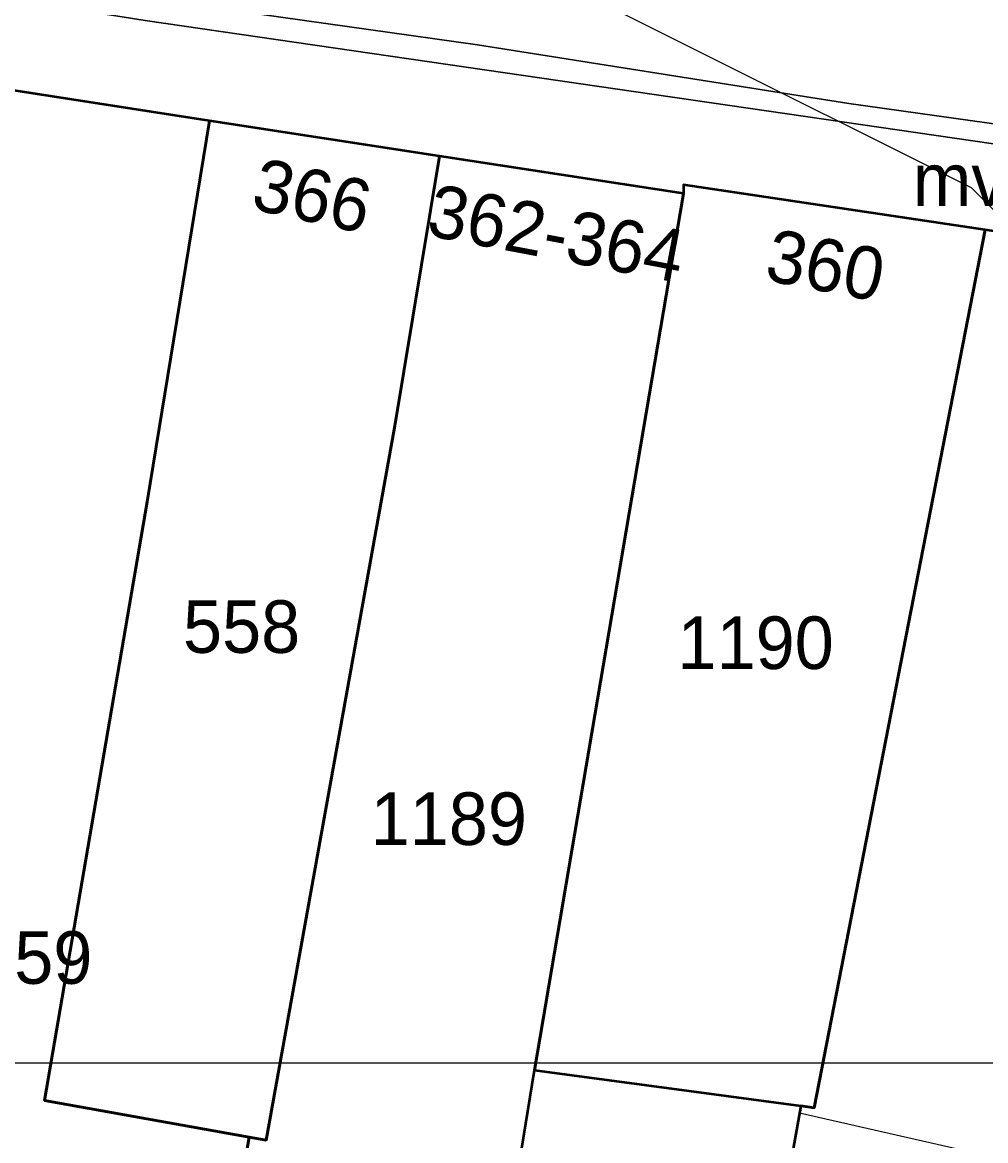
# Model space of a CAD drawing. Header units: metres. Extents: x 0 to 105485, y 0 to 425721.
# Drawn here: x 105021.25 to 105037.75, y 425211.18 to 425230.33 of the extents above; entities that cross this region are included whole.
import ezdxf
from ezdxf.enums import TextEntityAlignment as Align

# ---------------------------------------------------------------- set-up
doc = ezdxf.new("R2010")
doc.units = ezdxf.units.M
doc.header["$MEASUREMENT"] = 0
doc.linetypes.add('KG-PERCEEL-SO', pattern=[19, 5.5, -4, 5.5, -4])
for name, color, linetype, lineweight in [('B-XX-IE-MEUBILAIR-G', 7, 'Continuous', 18), ('B-XX-KG-GRENS_PERCEEL-G', 150, 'KG-PERCEEL-SO', 18), ('B-XX-KG-GRENS_PERCEEL-T', 150, 'KG-PERCEEL-SO', 18), ('B-XX-MO-ONDERZOEK_SONDERING-T', 90, 'Continuous', 18), ('B-XX-OG-BEBOUWING-G', 7, 'Continuous', 35), ('B-XX-OG-BEBOUWING_HUISNUMMER-T', 7, 'Continuous', 18), ('B-XX-OG-GRENS-G', 7, 'Continuous', 18), ('B-XX-OG-TERREIN_ERF-G', 7, 'Continuous', 18), ('B-XX-VH-OPENVERHARDING-G', 90, 'Continuous', 18)]:
    doc.layers.add(name, color=color, linetype=linetype, lineweight=lineweight)

msp = doc.modelspace()

# ---------------------------------------------------------------- linework, layer by layer
at = {"layer": 'B-XX-IE-MEUBILAIR-G', "color": 0, "true_color": 0x604a38}
msp.add_polyline3d([(105035.352, 425228.617, 3.253), (105035.352, 425228.617, 4.753)], dxfattribs=at)
at = {"layer": 'B-XX-KG-GRENS_PERCEEL-G', "ltscale": 0.5, "flags": 128}
for points in [[(105021.07, 425229.166), (105024.457, 425228.645)], [(105025.138, 425211.237), (105021.63, 425211.864), (105023.389, 425222.119), (105024.457, 425228.645)], [(105024.457, 425228.645), (105028.393, 425228.039)], [(105025.138, 425211.237), (105025.425, 425211.185), (105027.628, 425223.421), (105028.393, 425228.039)], [(105028.393, 425228.039), (105032.576, 425227.396)], [(105032.576, 425227.396), (105032.577, 425227.545), (105037.744, 425226.776)], [(105030.024, 425212.383), (105032.576, 425227.396)], [(105034.583, 425211.769), (105034.811, 425211.738), (105037.744, 425226.776)], [(105037.744, 425226.776), (105043.429, 425225.929)], [(105024.83, 425206.382), (105028.937, 425205.711), (105030.024, 425212.383)], [(105030.024, 425212.383), (105034.583, 425211.769)], [(105034.562, 425211.653), (105034.583, 425211.769)], [(105034.396, 425210.717), (105034.562, 425211.653)], [(105034.562, 425211.653), (105039.873, 425210.436)], [(105025.138, 425211.237), (105024.302, 425206.457), (105024.83, 425206.382)]]:
    msp.add_lwpolyline(points, dxfattribs=at)
at = {"layer": 'B-XX-OG-BEBOUWING-G', "ltscale": 0.5}
for points in [[(105024.457, 425228.645), (105021.07, 425229.166), (105019.861, 425220.454), (105018.119, 425208.68), (105017.464, 425205.381), (105018.474, 425205.104), (105018.258, 425204.243), (105024.283, 425203.214), (105024.83, 425206.382), (105024.302, 425206.457), (105025.138, 425211.237), (105021.63, 425211.864), (105023.389, 425222.119)], [(105028.393, 425228.039), (105024.457, 425228.645), (105023.389, 425222.119), (105021.63, 425211.864), (105025.138, 425211.237), (105025.425, 425211.185), (105027.628, 425223.421)], [(105030.024, 425212.383), (105032.576, 425227.396), (105028.393, 425228.039), (105027.628, 425223.421), (105025.425, 425211.185), (105025.138, 425211.237), (105024.302, 425206.457), (105024.83, 425206.382), (105028.937, 425205.711)], [(105037.744, 425226.776), (105032.577, 425227.545), (105032.576, 425227.396), (105030.024, 425212.383), (105034.583, 425211.769), (105034.811, 425211.738)], [(105043.429, 425225.929), (105037.744, 425226.776), (105034.811, 425211.738), (105034.583, 425211.769), (105033.638, 425206.462), (105034.879, 425206.243), (105032.65, 425195.757), (105027.131, 425196.869), (105025.416, 425188.36), (105029.563, 425187.431), (105034.418, 425186.125), (105035.982, 425193.125), (105037.138, 425198.341), (105037.795, 425201.308), (105038.814, 425205.905), (105041.848, 425218.888)]]:
    msp.add_lwpolyline(points, close=True, dxfattribs=at)
at = {"layer": 'B-XX-OG-GRENS-G'}
msp.add_polyline3d([(104972.5, 425237.5, 3.305), (104977.5, 425237.5, 3.215), (104982.5, 425237.5, 3.274), (104987.5, 425237.5, 3.271), (104992.5, 425237.5, 3.28), (104997.5, 425237.5, 3.266), (105002.5, 425237.5, 3.265), (105012.5, 425232.5, 3.242), (105017.5, 425232.5, 3.28), (105022.5, 425232.5, 3.238), (105027.5, 425232.5, 3.263), (105037.5, 425227.5, 3.264), (105047.5, 425217.5, 3.005), (105042.5, 425212.5, 2.689), (105032.5, 425212.5, 3.074), (105027.5, 425212.5, 2.985), (105012.5, 425212.5, 2.424), (105012.5, 425197.5, 2.498), (105007.5, 425197.5, 2.474), (105002.5, 425207.5, 2.64)], close=True, dxfattribs=at)
at = {"layer": 'B-XX-OG-TERREIN_ERF-G', "ltscale": 0.5}
msp.add_lwpolyline([(105034.879, 425206.243), (105033.638, 425206.462), (105034.583, 425211.769), (105030.024, 425212.383), (105028.937, 425205.711), (105024.83, 425206.382), (105024.283, 425203.214), (105022.674, 425193.886), (105022.013, 425189.141), (105024.367, 425188.672), (105023.964, 425186.651), (105021.607, 425187.101), (105021.373, 425185.927), (105028.753, 425184.139), (105029.563, 425187.431), (105025.416, 425188.36), (105027.131, 425196.869), (105032.65, 425195.757)], close=True, dxfattribs=at)
at = {"layer": 'B-XX-VH-OPENVERHARDING-G', "ltscale": 0.5}
for points in [[(105081.659, 425226.263), (105070.985, 425227.585), (105050.996, 425230.253), (105029.613, 425233.334), (105023.998, 425234.194), (104992.186, 425239.216), (104987.61, 425239.901), (104965.424, 425243.051), (104964.154, 425239.675), (104987.487, 425236.404), (104992.239, 425235.7), (105023.447, 425230.739), (105029.047, 425229.942), (105035.406, 425228.938), (105050.319, 425226.852), (105063.056, 425225.123), (105077.644, 425223.225)], [(105077.644, 425223.225), (105063.056, 425225.123), (105050.319, 425226.852), (105035.406, 425228.938), (105029.047, 425229.942), (105023.447, 425230.739), (104992.239, 425235.7), (104987.487, 425236.404), (104964.154, 425239.675), (104964.031, 425239.349), (104969.735, 425238.575), (104996.154, 425234.675), (105023.355, 425230.363), (105042.716, 425227.546), (105050.242, 425226.487), (105063.018, 425224.79), (105070.53, 425223.751), (105077.397, 425222.874)], [(105077.397, 425222.874), (105070.53, 425223.751), (105063.018, 425224.79), (105050.242, 425226.487), (105042.716, 425227.546), (105023.355, 425230.363), (104996.154, 425234.675)], [(105006.319, 425231.417), (105014.5, 425230.147), (105014.531, 425230.296), (105021.102, 425229.344), (105021.07, 425229.166), (105024.457, 425228.645), (105028.393, 425228.039), (105032.576, 425227.396), (105032.577, 425227.545), (105037.744, 425226.776), (105043.429, 425225.929), (105043.46, 425226.078), (105048.216, 425225.262), (105053.162, 425224.26), (105053.242, 425224.621), (105075.526, 425220.672)]]:
    msp.add_lwpolyline(points, dxfattribs=at)

# ---------------------------------------------------------------- texts
at = {"layer": 'B-XX-KG-GRENS_PERCEEL-T'}
for s, p in [('558', (105025.006, 425219.98)), ('1190', (105033.81, 425219.704)), ('1189', (105028.555, 425216.69)), ('359', (105021.446, 425214.312))]:
    msp.add_text(s, height=0.9, dxfattribs=at).set_placement(p, align=Align.MIDDLE_CENTER)
at = {"layer": 'B-XX-MO-ONDERZOEK_SONDERING-T', "color": 10, "lineweight": 18}
msp.add_text('mv +3,22 · 20,0 m', height=0.9, dxfattribs=at).set_placement((105041.368, 425227.636), align=Align.MIDDLE_CENTER)
at = {"layer": 'B-XX-OG-BEBOUWING_HUISNUMMER-T'}
for s, rotation, p in [('366', 347.6, (105026.218, 425227.363)), ('362-364', 349.3, (105030.4, 425226.718)), ('360', 349.2, (105035.009, 425226.172))]:
    msp.add_text(s, height=0.9, rotation=rotation, dxfattribs=at).set_placement(p, align=Align.MIDDLE_CENTER)

doc.saveas('drawing.dxf')
